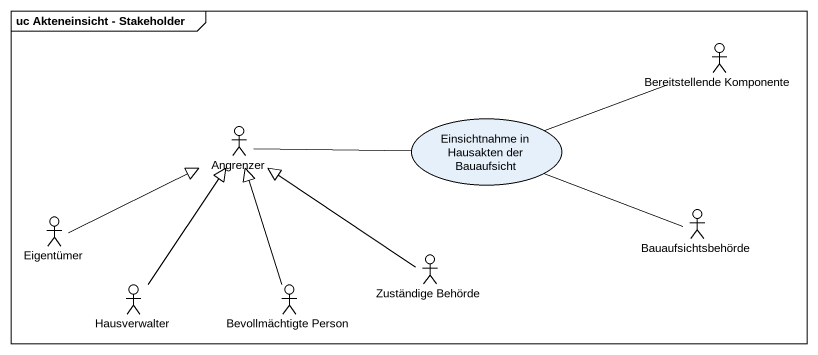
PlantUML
@startuml
mainframe uc Akteneinsicht - Stakeholder
actor "Bereitstellende Komponente" as Bereitstellende_Komponente
actor Angrenzer
usecase "Einsichtnahme in Hausakten der Bauaufsicht" as Einsichtnahme_in_Hausakten
actor Eigentümer
actor Bauaufsichtsbehörde
actor Hausverwalter
actor "Bevollmächtigte Person" as Bevollmächtigte_Person
actor "Zuständige Behörde" as Zuständige_Behörde
Bereitstellende_Komponente -left- Einsichtnahme_in_Hausakten
Angrenzer -right- Einsichtnahme_in_Hausakten
Eigentümer -right-|> Angrenzer
Bauaufsichtsbehörde -left- Einsichtnahme_in_Hausakten
Hausverwalter -up-|> Angrenzer
Bevollmächtigte_Person -up-|> Angrenzer
Zuständige_Behörde -up-|> Angrenzer
@enduml
